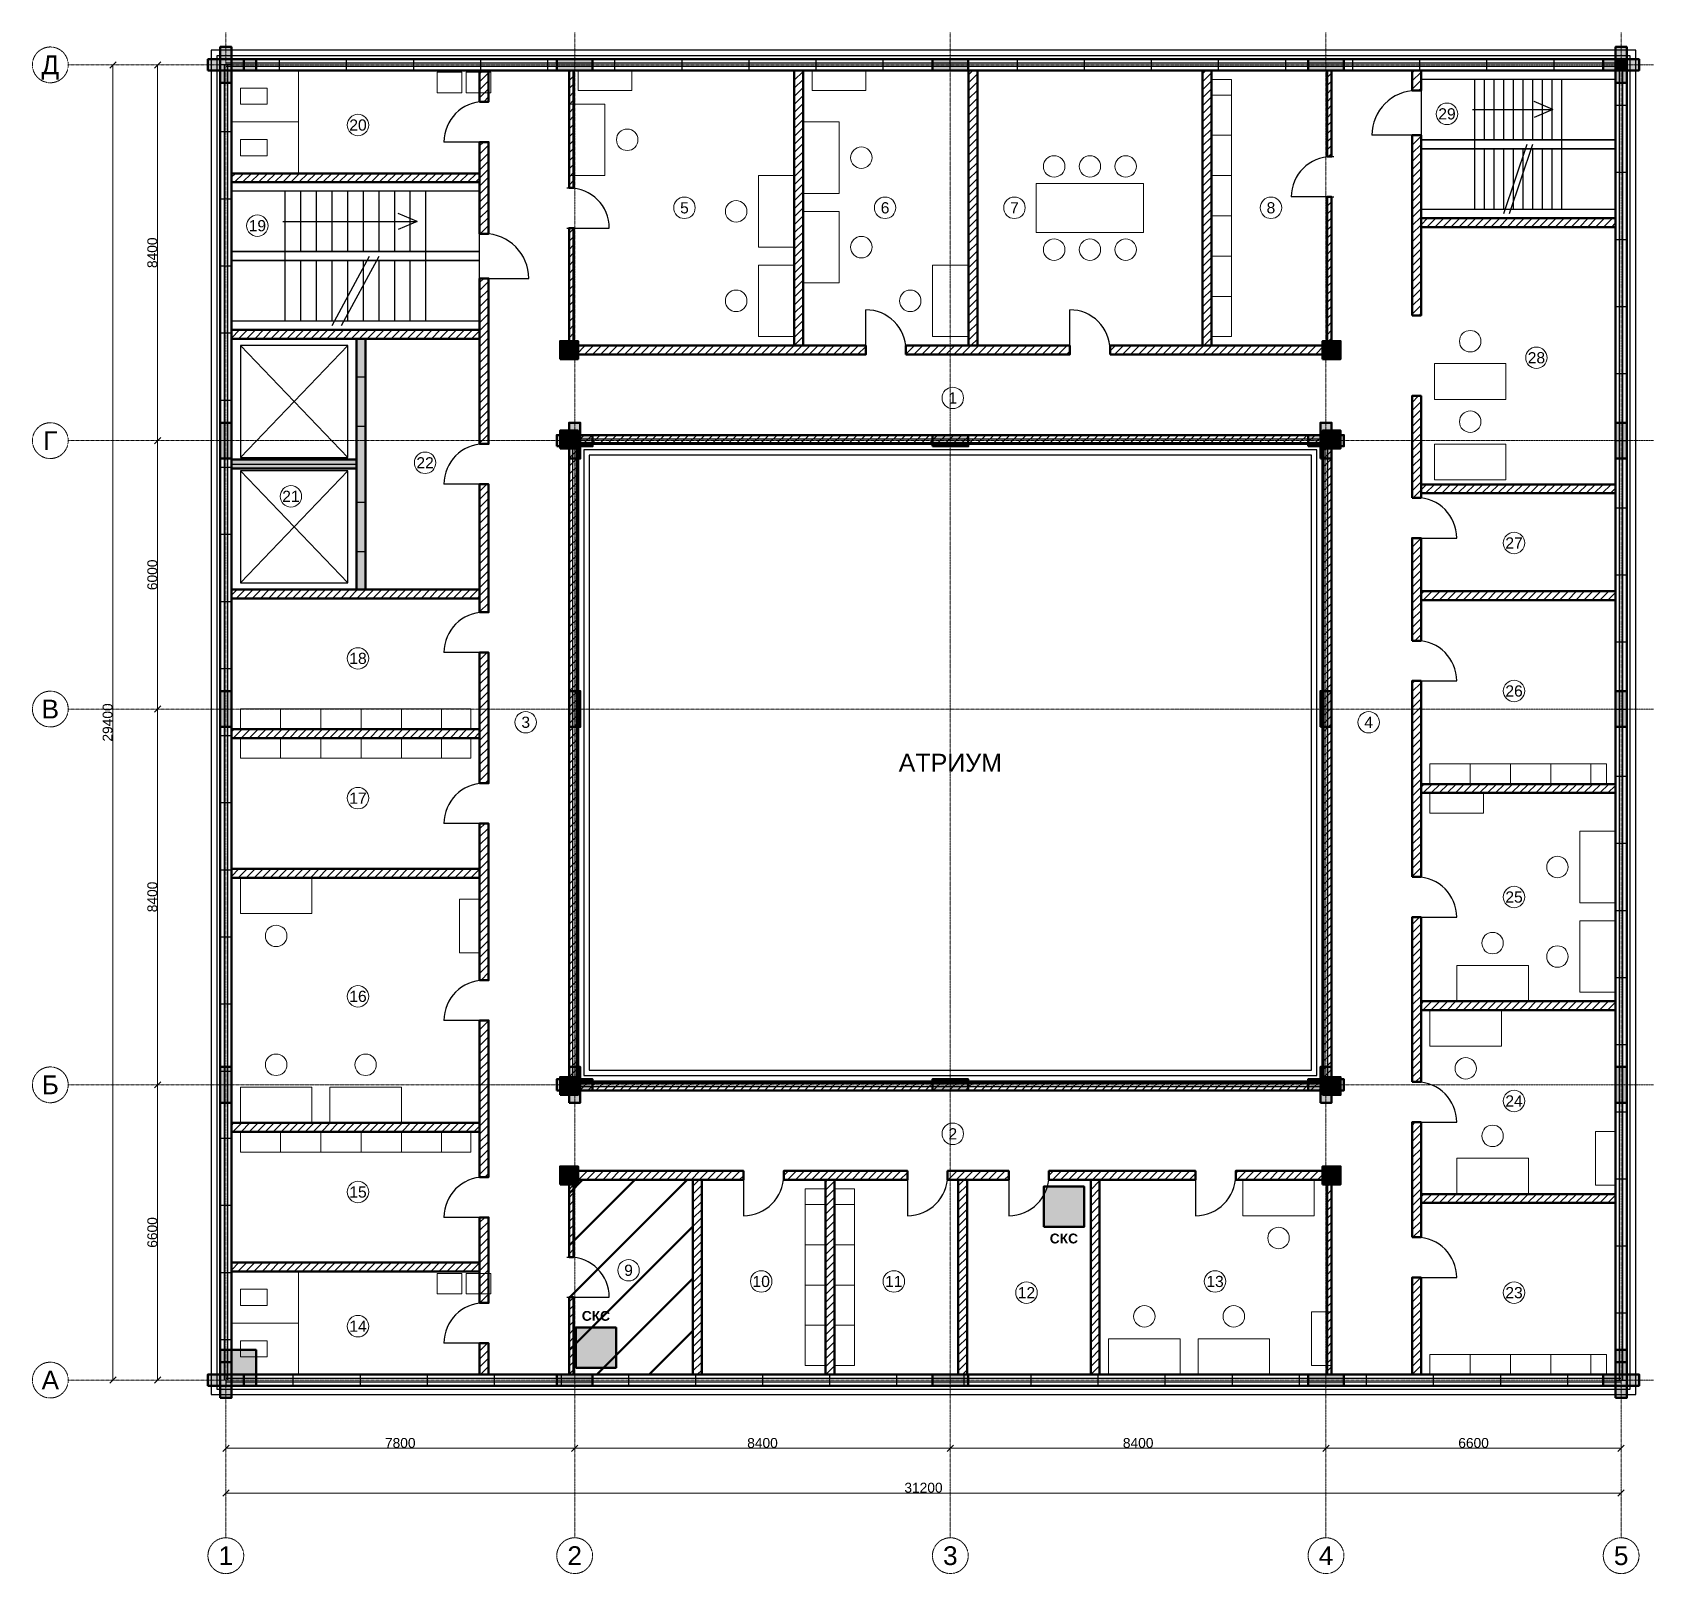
# Model space of a CAD drawing. Header units: millimetres. Extents: x -4325 to 31925, y -4325 to 30125.
import ezdxf
from ezdxf.enums import TextEntityAlignment as Align

# ---------------------------------------------------------------- set-up
doc = ezdxf.new("R2010")
doc.units = ezdxf.units.MM
doc.linetypes.add('CENTER2', pattern=[2.541, 1.587, -0.318, 0.318, -0.318])
for name, color, linetype, lineweight in [('A-ANNO-ROOM', 7, 'CONTINUOUS', 18), ('A-DIMS', 8, 'CONTINUOUS', 13), ('A-DOOR', 3, 'CONTINUOUS', 25), ('A-ELEV', 7, 'CONTINUOUS', 25), ('A-FACADE-PANEL', 8, 'CONTINUOUS', 25), ('A-FURN', 8, 'CONTINUOUS', 18), ('A-GLAZ-RIBBON', 5, 'CONTINUOUS', 25), ('A-GRID', 8, 'CENTER2', 13), ('A-HATCH', 9, 'CONTINUOUS', 9), ('A-OUTLINE', 7, 'CONTINUOUS', 50), ('A-SANI', 8, 'CONTINUOUS', 18), ('A-STAIR', 7, 'CONTINUOUS', 25), ('A-WALL-BLOCK', 9, 'CONTINUOUS', 50), ('A-WALL-RC', 7, 'CONTINUOUS', 50), ('E-SCS-RISER', 1, 'CONTINUOUS', 50), ('E-SERVER-ROOM', 1, 'CONTINUOUS', 50)]:
    doc.layers.add(name, color=color, linetype=linetype, lineweight=lineweight)
doc.styles.add('Arial', font='arial.ttf')
doc.styles.add('Arial-Bold', font='arialbd.ttf')
doc.styles.get("Standard").update_dxf_attribs({"font": 'arial.ttf'})

msp = doc.modelspace()

# ---------------------------------------------------------------- hatches: boundary and pattern name
at = {"layer": 'A-HATCH'}
h = msp.add_hatch(dxfattribs=at)
h.set_pattern_fill('ANSI31', scale=40)
h.paths.add_polyline_path([(5675, 28575), (5875, 28575), (5875, 29275), (5875, 29275), (5675, 29275), (5675, 29275)])
h = msp.add_hatch(dxfattribs=at)
h.set_pattern_fill('ANSI31', scale=40)
h.paths.add_polyline_path([(7675, 26650), (7775, 26650), (7775, 29275), (7775, 29275), (7675, 29275), (7675, 29275)])
h = msp.add_hatch(dxfattribs=at)
h.set_pattern_fill('ANSI31', scale=40)
h.paths.add_polyline_path([(12711, 23125), (12911, 23125), (12911, 29275), (12911, 29275), (12711, 29275), (12711, 29275)])
h = msp.add_hatch(dxfattribs=at)
h.set_pattern_fill('ANSI31', scale=40)
h.paths.add_polyline_path([(16604, 23125), (16804, 23125), (16804, 29275), (16804, 29275), (16604, 29275), (16604, 29275)])
h = msp.add_hatch(dxfattribs=at)
h.set_pattern_fill('ANSI31', scale=40)
h.paths.add_polyline_path([(21839, 23125), (22039, 23125), (22039, 29275), (22039, 29275), (21839, 29275), (21839, 29275)])
h = msp.add_hatch(dxfattribs=at)
h.set_pattern_fill('ANSI31', scale=40)
h.paths.add_polyline_path([(24625, 27350), (24725, 27350), (24725, 29275), (24725, 29275), (24625, 29275), (24625, 29275)])
h = msp.add_hatch(dxfattribs=at)
h.set_pattern_fill('ANSI31', scale=40)
h.paths.add_polyline_path([(26525, 28825), (26725, 28825), (26725, 29275), (26725, 29275), (26525, 29275), (26525, 29275)])
h = msp.add_hatch(dxfattribs=at)
h.set_pattern_fill('ANSI31', scale=40)
h.paths.add_polyline_path([(5675, 25625), (5875, 25625), (5875, 27675), (5675, 27675)])
h = msp.add_hatch(dxfattribs=at)
h.set_pattern_fill('ANSI31', scale=40)
h.paths.add_polyline_path([(26525, 23799), (26725, 23799), (26725, 27825), (26525, 27825)])
h = msp.add_hatch(dxfattribs=at)
h.set_pattern_fill('ANSI31', scale=40)
h.paths.add_polyline_path([(125, 26775), (125, 26775), (5675, 26775), (5675, 26975), (125, 26975), (125, 26975)])
h = msp.add_hatch(dxfattribs=at)
h.set_pattern_fill('ANSI31', scale=40)
h.paths.add_polyline_path([(24625, 23125), (24725, 23125), (24725, 26450), (24625, 26450)])
h = msp.add_hatch(dxfattribs=at)
h.set_pattern_fill('ANSI31', scale=40)
h.paths.add_polyline_path([(7675, 23125), (7775, 23125), (7775, 25750), (7675, 25750)])
h = msp.add_hatch(dxfattribs=at)
h.set_pattern_fill('ANSI31', scale=40)
h.paths.add_polyline_path([(26725, 25775), (31075, 25775), (31075, 25775), (31075, 25975), (31075, 25975), (26725, 25975)])
h = msp.add_hatch(dxfattribs=at)
h.set_pattern_fill('ANSI31', scale=40)
h.paths.add_polyline_path([(5675, 20925), (5875, 20925), (5875, 24625), (5675, 24625)])
h = msp.add_hatch(dxfattribs=at)
h.set_pattern_fill('ANSI31', scale=40)
h.paths.add_polyline_path([(125, 23275), (125, 23275), (5675, 23275), (5675, 23475), (125, 23475), (125, 23475)])
h = msp.add_hatch(dxfattribs=at)
h.set_pattern_fill('ANSI31', scale=40)
h.paths.add_polyline_path([(7675, 22925), (14307.5, 22925), (14307.5, 23125), (7675, 23125)])
h = msp.add_hatch(dxfattribs=at)
h.set_pattern_fill('ANSI31', scale=40)
h.paths.add_polyline_path([(15207.5, 22925), (18871.5, 22925), (18871.5, 23125), (15207.5, 23125)])
h = msp.add_hatch(dxfattribs=at)
h.set_pattern_fill('ANSI31', scale=40)
h.paths.add_polyline_path([(19771.5, 22925), (24725, 22925), (24725, 23125), (19771.5, 23125)])
h = msp.add_hatch(dxfattribs=at)
h.set_pattern_fill('ANSI31', scale=40)
h.paths.add_polyline_path([(26525, 19723), (26725, 19723), (26725, 21999), (26525, 21999)])
h = msp.add_hatch(dxfattribs=at)
h.set_pattern_fill('ANSI31', scale=40)
h.paths.add_polyline_path([(7675, 20925), (24725, 20925), (24725, 21125), (7675, 21125)])
h = msp.add_hatch(dxfattribs=at)
h.set_pattern_fill('ANSI31', scale=40)
h.paths.add_polyline_path([(7675, 6675), (7875, 6675), (7875, 20925), (7675, 20925)])
h = msp.add_hatch(dxfattribs=at)
h.set_pattern_fill('ANSI31', scale=40)
h.paths.add_polyline_path([(24525, 6675), (24725, 6675), (24725, 20925), (24525, 20925)])
h = msp.add_hatch(dxfattribs=at)
h.set_pattern_fill('ANSI31', scale=40)
h.paths.add_polyline_path([(5675, 17163.5), (5875, 17163.5), (5875, 20025), (5675, 20025)])
h = msp.add_hatch(dxfattribs=at)
h.set_pattern_fill('ANSI31', scale=40)
h.paths.add_polyline_path([(26725, 19823), (31075, 19823), (31075, 19823), (31075, 20023), (31075, 20023), (26725, 20023)])
h = msp.add_hatch(dxfattribs=at)
h.set_pattern_fill('ANSI31', scale=40)
h.paths.add_polyline_path([(26525, 16528), (26725, 16528), (26725, 18823), (26525, 18823)])
h = msp.add_hatch(dxfattribs=at)
h.set_pattern_fill('ANSI31', scale=40)
h.paths.add_polyline_path([(125, 17475), (125, 17475), (5675, 17475), (5675, 17675), (125, 17675), (125, 17675)])
h = msp.add_hatch(dxfattribs=at)
h.set_pattern_fill('ANSI31', scale=40)
h.paths.add_polyline_path([(26725, 17432), (31075, 17432), (31075, 17432), (31075, 17632), (31075, 17632), (26725, 17632)])
h = msp.add_hatch(dxfattribs=at)
h.set_pattern_fill('ANSI31', scale=40)
h.paths.add_polyline_path([(5675, 13340.5), (5875, 13340.5), (5875, 16263.5), (5675, 16263.5)])
h = msp.add_hatch(dxfattribs=at)
h.set_pattern_fill('ANSI31', scale=40)
h.paths.add_polyline_path([(26525, 11246), (26725, 11246), (26725, 15628), (26525, 15628)])
h = msp.add_hatch(dxfattribs=at)
h.set_pattern_fill('ANSI31', scale=40)
h.paths.add_polyline_path([(125, 14352), (125, 14352), (5675, 14352), (5675, 14552), (125, 14552), (125, 14552)])
h = msp.add_hatch(dxfattribs=at)
h.set_pattern_fill('ANSI31', scale=40)
h.paths.add_polyline_path([(26725, 13124), (31075, 13124), (31075, 13124), (31075, 13324), (31075, 13324), (26725, 13324)])
h = msp.add_hatch(dxfattribs=at)
h.set_pattern_fill('ANSI31', scale=40)
h.paths.add_polyline_path([(5675, 8938.5), (5875, 8938.5), (5875, 12440.5), (5675, 12440.5)])
h = msp.add_hatch(dxfattribs=at)
h.set_pattern_fill('ANSI31', scale=40)
h.paths.add_polyline_path([(125, 11229), (125, 11229), (5675, 11229), (5675, 11429), (125, 11429), (125, 11429)])
h = msp.add_hatch(dxfattribs=at)
h.set_pattern_fill('ANSI31', scale=40)
h.paths.add_polyline_path([(26525, 6663.5), (26725, 6663.5), (26725, 10346), (26525, 10346)])
h = msp.add_hatch(dxfattribs=at)
h.set_pattern_fill('ANSI31', scale=40)
h.paths.add_polyline_path([(26725, 8268), (31075, 8268), (31075, 8268), (31075, 8468), (31075, 8468), (26725, 8468)])
h = msp.add_hatch(dxfattribs=at)
h.set_pattern_fill('ANSI31', scale=40)
h.paths.add_polyline_path([(5675, 4536.5), (5875, 4536.5), (5875, 8038.5), (5675, 8038.5)])
h = msp.add_hatch(dxfattribs=at)
h.set_pattern_fill('ANSI31', scale=40)
h.paths.add_polyline_path([(7675, 6475), (24725, 6475), (24725, 6675), (7675, 6675)])
h = msp.add_hatch(dxfattribs=at)
h.set_pattern_fill('ANSI31', scale=40)
h.paths.add_polyline_path([(125, 5548), (125, 5548), (5675, 5548), (5675, 5748), (125, 5748), (125, 5748)])
h = msp.add_hatch(dxfattribs=at)
h.set_pattern_fill('ANSI31', scale=40)
h.paths.add_polyline_path([(26525, 3192), (26725, 3192), (26725, 5763.5), (26525, 5763.5)])
h = msp.add_hatch(dxfattribs=at)
h.set_pattern_fill('ANSI31', scale=40)
h.paths.add_polyline_path([(7675, 4475), (11574, 4475), (11574, 4675), (7675, 4675)])
h = msp.add_hatch(dxfattribs=at)
h.set_pattern_fill('ANSI31', scale=40)
h.paths.add_polyline_path([(7675, 2750), (7775, 2750), (7775, 4475), (7675, 4475)])
h = msp.add_hatch(dxfattribs=at)
h.set_pattern_fill('ANSI31', scale=40)
h.paths.add_polyline_path([(10441, 125), (10641, 125), (10641, 125), (10641, 4475), (10441, 4475), (10441, 125)])
h = msp.add_hatch(dxfattribs=at)
h.set_pattern_fill('ANSI31', scale=40)
h.paths.add_polyline_path([(12474, 4475), (15240, 4475), (15240, 4675), (12474, 4675)])
h = msp.add_hatch(dxfattribs=at)
h.set_pattern_fill('ANSI31', scale=40)
h.paths.add_polyline_path([(13407, 125), (13607, 125), (13607, 125), (13607, 4475), (13407, 4475), (13407, 125)])
h = msp.add_hatch(dxfattribs=at)
h.set_pattern_fill('ANSI31', scale=40)
h.paths.add_polyline_path([(16140, 4475), (17506, 4475), (17506, 4675), (16140, 4675)])
h = msp.add_hatch(dxfattribs=at)
h.set_pattern_fill('ANSI31', scale=40)
h.paths.add_polyline_path([(16373, 125), (16573, 125), (16573, 125), (16573, 4475), (16373, 4475), (16373, 125)])
h = msp.add_hatch(dxfattribs=at)
h.set_pattern_fill('ANSI31', scale=40)
h.paths.add_polyline_path([(18406, 4475), (21682, 4475), (21682, 4675), (18406, 4675)])
h = msp.add_hatch(dxfattribs=at)
h.set_pattern_fill('ANSI31', scale=40)
h.paths.add_polyline_path([(19339, 125), (19539, 125), (19539, 125), (19539, 4475), (19339, 4475), (19339, 125)])
h = msp.add_hatch(dxfattribs=at)
h.set_pattern_fill('ANSI31', scale=40)
h.paths.add_polyline_path([(22582, 4475), (24725, 4475), (24725, 4675), (22582, 4675)])
h = msp.add_hatch(dxfattribs=at)
h.set_pattern_fill('ANSI31', scale=40)
h.paths.add_polyline_path([(24625, 125), (24725, 125), (24725, 125), (24725, 4475), (24625, 4475), (24625, 125)])
h = msp.add_hatch(dxfattribs=at)
h.set_pattern_fill('ANSI31', scale=40)
h.paths.add_polyline_path([(26725, 3959), (31075, 3959), (31075, 3959), (31075, 4159), (31075, 4159), (26725, 4159)])
h = msp.add_hatch(dxfattribs=at)
h.set_pattern_fill('ANSI31', scale=40)
h.paths.add_polyline_path([(5675, 1725), (5875, 1725), (5875, 3636.5), (5675, 3636.5)])
h = msp.add_hatch(dxfattribs=at)
h.set_pattern_fill('ANSI31', scale=40)
h.paths.add_polyline_path([(125, 2425), (125, 2425), (5675, 2425), (5675, 2625), (125, 2625), (125, 2625)])
h = msp.add_hatch(dxfattribs=at)
h.set_pattern_fill('ANSI31', scale=40)
h.paths.add_polyline_path([(26525, 125), (26725, 125), (26725, 125), (26725, 2292), (26525, 2292), (26525, 125)])
h = msp.add_hatch(dxfattribs=at)
h.set_pattern_fill('ANSI31', scale=40)
h.paths.add_polyline_path([(7675, 125), (7775, 125), (7775, 125), (7775, 1850), (7675, 1850), (7675, 125)])
h = msp.add_hatch(dxfattribs=at)
h.set_pattern_fill('ANSI31', scale=40)
h.paths.add_polyline_path([(5675, 125), (5875, 125), (5875, 125), (5875, 825), (5675, 825), (5675, 125)])
at = {"layer": 'A-WALL-RC'}
h = msp.add_hatch(color=7, dxfattribs=at)
h.dxf.hatch_style = 1
h.paths.add_polyline_path([(-125, 29000), (125, 29000), (125, 29800), (-125, 29800)])
h = msp.add_hatch(color=7, dxfattribs=at)
h.dxf.hatch_style = 1
h.paths.add_polyline_path([(31075, 29000), (31325, 29000), (31325, 29800), (31075, 29800)])
h = msp.add_hatch(color=7, dxfattribs=at)
h.dxf.hatch_style = 1
h.paths.add_polyline_path([(-400, 29275), (400, 29275), (400, 29525), (-400, 29525)])
h = msp.add_hatch(color=7, dxfattribs=at)
h.dxf.hatch_style = 1
h.paths.add_polyline_path([(-125, 29275), (675, 29275), (675, 29525), (-125, 29525)])
h = msp.add_hatch(color=7, dxfattribs=at)
h.dxf.hatch_style = 1
h.paths.add_polyline_path([(7400, 29275), (8200, 29275), (8200, 29525), (7400, 29525)])
h = msp.add_hatch(color=7, dxfattribs=at)
h.dxf.hatch_style = 1
h.paths.add_polyline_path([(15800, 29275), (16600, 29275), (16600, 29525), (15800, 29525)])
h = msp.add_hatch(color=7, dxfattribs=at)
h.dxf.hatch_style = 1
h.paths.add_polyline_path([(24200, 29275), (25000, 29275), (25000, 29525), (24200, 29525)])
h = msp.add_hatch(color=7, dxfattribs=at)
h.dxf.hatch_style = 1
h.paths.add_polyline_path([(30800, 29275), (31600, 29275), (31600, 29525), (30800, 29525)])
h = msp.add_hatch(color=7, dxfattribs=at)
h.dxf.hatch_style = 1
h.paths.add_polyline_path([(31075, 29275), (31325, 29275), (31325, 29525), (31075, 29525)])
h = msp.add_hatch(color=7, dxfattribs=at)
h.dxf.hatch_style = 1
h.paths.add_polyline_path([(2925, 17675), (3125, 17675), (3125, 23275), (2925, 23275)])
h = msp.add_hatch(color=7, dxfattribs=at)
h.dxf.hatch_style = 1
h.paths.add_polyline_path([(7475, 22825), (7875, 22825), (7875, 23225), (7475, 23225)])
h = msp.add_hatch(color=7, dxfattribs=at)
h.dxf.hatch_style = 1
h.paths.add_polyline_path([(24525, 22825), (24925, 22825), (24925, 23225), (24525, 23225)])
h = msp.add_hatch(color=7, dxfattribs=at)
h.dxf.hatch_style = 1
h.paths.add_polyline_path([(-125, 20600), (125, 20600), (125, 21400), (-125, 21400)])
h = msp.add_hatch(color=7, dxfattribs=at)
h.dxf.hatch_style = 1
h.paths.add_polyline_path([(7675, 20600), (7925, 20600), (7925, 21400), (7675, 21400)])
h = msp.add_hatch(color=7, dxfattribs=at)
h.dxf.hatch_style = 1
h.paths.add_polyline_path([(24475, 20600), (24725, 20600), (24725, 21400), (24475, 21400)])
h = msp.add_hatch(color=7, dxfattribs=at)
h.dxf.hatch_style = 1
h.paths.add_polyline_path([(31075, 20600), (31325, 20600), (31325, 21400), (31075, 21400)])
h = msp.add_hatch(color=7, dxfattribs=at)
h.dxf.hatch_style = 1
h.paths.add_polyline_path([(7400, 20875), (8200, 20875), (8200, 21125), (7400, 21125)])
h = msp.add_hatch(color=7, dxfattribs=at)
h.dxf.hatch_style = 1
h.paths.add_polyline_path([(7475, 20825), (7875, 20825), (7875, 21225), (7475, 21225)])
h = msp.add_hatch(color=7, dxfattribs=at)
h.dxf.hatch_style = 1
h.paths.add_polyline_path([(15800, 20875), (16600, 20875), (16600, 21125), (15800, 21125)])
h = msp.add_hatch(color=7, dxfattribs=at)
h.dxf.hatch_style = 1
h.paths.add_polyline_path([(24200, 20875), (25000, 20875), (25000, 21125), (24200, 21125)])
h = msp.add_hatch(color=7, dxfattribs=at)
h.dxf.hatch_style = 1
h.paths.add_polyline_path([(24525, 20825), (24925, 20825), (24925, 21225), (24525, 21225)])
h = msp.add_hatch(color=7, dxfattribs=at)
h.dxf.hatch_style = 1
h.paths.add_polyline_path([(125, 20375), (125, 20375), (2925, 20375), (2925, 20575), (125, 20575), (125, 20575)])
h = msp.add_hatch(color=7, dxfattribs=at)
h.dxf.hatch_style = 1
h.paths.add_polyline_path([(-125, 14600), (125, 14600), (125, 15400), (-125, 15400)])
h = msp.add_hatch(color=7, dxfattribs=at)
h.dxf.hatch_style = 1
h.paths.add_polyline_path([(7675, 14600), (7925, 14600), (7925, 15400), (7675, 15400)])
h = msp.add_hatch(color=7, dxfattribs=at)
h.dxf.hatch_style = 1
h.paths.add_polyline_path([(24475, 14600), (24725, 14600), (24725, 15400), (24475, 15400)])
h = msp.add_hatch(color=7, dxfattribs=at)
h.dxf.hatch_style = 1
h.paths.add_polyline_path([(31075, 14600), (31325, 14600), (31325, 15400), (31075, 15400)])
h = msp.add_hatch(color=7, dxfattribs=at)
h.dxf.hatch_style = 1
h.paths.add_polyline_path([(-125, 6200), (125, 6200), (125, 7000), (-125, 7000)])
h = msp.add_hatch(color=7, dxfattribs=at)
h.dxf.hatch_style = 1
h.paths.add_polyline_path([(7675, 6200), (7925, 6200), (7925, 7000), (7675, 7000)])
h = msp.add_hatch(color=7, dxfattribs=at)
h.dxf.hatch_style = 1
h.paths.add_polyline_path([(24475, 6200), (24725, 6200), (24725, 7000), (24475, 7000)])
h = msp.add_hatch(color=7, dxfattribs=at)
h.dxf.hatch_style = 1
h.paths.add_polyline_path([(31075, 6200), (31325, 6200), (31325, 7000), (31075, 7000)])
h = msp.add_hatch(color=7, dxfattribs=at)
h.dxf.hatch_style = 1
h.paths.add_polyline_path([(7400, 6475), (8200, 6475), (8200, 6725), (7400, 6725)])
h = msp.add_hatch(color=7, dxfattribs=at)
h.dxf.hatch_style = 1
h.paths.add_polyline_path([(7475, 6375), (7875, 6375), (7875, 6775), (7475, 6775)])
h = msp.add_hatch(color=7, dxfattribs=at)
h.dxf.hatch_style = 1
h.paths.add_polyline_path([(15800, 6475), (16600, 6475), (16600, 6725), (15800, 6725)])
h = msp.add_hatch(color=7, dxfattribs=at)
h.dxf.hatch_style = 1
h.paths.add_polyline_path([(24200, 6475), (25000, 6475), (25000, 6725), (24200, 6725)])
h = msp.add_hatch(color=7, dxfattribs=at)
h.dxf.hatch_style = 1
h.paths.add_polyline_path([(24525, 6375), (24925, 6375), (24925, 6775), (24525, 6775)])
h = msp.add_hatch(color=7, dxfattribs=at)
h.dxf.hatch_style = 1
h.paths.add_polyline_path([(7475, 4375), (7875, 4375), (7875, 4775), (7475, 4775)])
h = msp.add_hatch(color=7, dxfattribs=at)
h.dxf.hatch_style = 1
h.paths.add_polyline_path([(24525, 4375), (24925, 4375), (24925, 4775), (24525, 4775)])
h = msp.add_hatch(color=7, dxfattribs=at)
h.dxf.hatch_style = 1
h.paths.add_polyline_path([(-125, -125), (675, -125), (675, 675), (-125, 675)])
h = msp.add_hatch(color=7, dxfattribs=at)
h.dxf.hatch_style = 1
h.paths.add_polyline_path([(-125, -400), (125, -400), (125, 400), (-125, 400)])
h = msp.add_hatch(color=7, dxfattribs=at)
h.dxf.hatch_style = 1
h.paths.add_polyline_path([(31075, -125), (31325, -125), (31325, 675), (31075, 675)])
h = msp.add_hatch(color=7, dxfattribs=at)
h.dxf.hatch_style = 1
h.paths.add_polyline_path([(31075, -400), (31325, -400), (31325, 400), (31075, 400)])
h = msp.add_hatch(color=7, dxfattribs=at)
h.dxf.hatch_style = 1
h.paths.add_polyline_path([(-400, -125), (400, -125), (400, 125), (-400, 125)])
h = msp.add_hatch(color=7, dxfattribs=at)
h.dxf.hatch_style = 1
h.paths.add_polyline_path([(7400, -125), (8200, -125), (8200, 125), (7400, 125)])
h = msp.add_hatch(color=7, dxfattribs=at)
h.dxf.hatch_style = 1
h.paths.add_polyline_path([(15800, -125), (16600, -125), (16600, 125), (15800, 125)])
h = msp.add_hatch(color=7, dxfattribs=at)
h.dxf.hatch_style = 1
h.paths.add_polyline_path([(24200, -125), (25000, -125), (25000, 125), (24200, 125)])
h = msp.add_hatch(color=7, dxfattribs=at)
h.dxf.hatch_style = 1
h.paths.add_polyline_path([(30800, -125), (31600, -125), (31600, 125), (30800, 125)])
at = {"layer": 'E-SCS-RISER'}
h = msp.add_hatch(color=7, dxfattribs=at)
h.dxf.hatch_style = 1
h.paths.add_polyline_path([(18289, 3425), (19189, 3425), (19189, 4325), (18289, 4325)])
h = msp.add_hatch(color=7, dxfattribs=at)
h.dxf.hatch_style = 1
h.paths.add_polyline_path([(7825, 275), (8725, 275), (8725, 1175), (7825, 1175)])
at = {"layer": 'E-SERVER-ROOM'}
h = msp.add_hatch(dxfattribs=at)
h.set_pattern_fill('ANSI31', scale=260)
h.paths.add_polyline_path([(7675, 125), (10441, 125), (10441, 4475), (7675, 4475)])

# ---------------------------------------------------------------- linework, layer by layer
at = {"layer": 'A-ANNO-ROOM'}
for centre in [(2955, 28055), (27305, 28305), (10255, 26205), (14741, 26205), (17634, 26205), (23369, 26205), (705, 25805), (29305, 22853), (16255, 21955), (4455, 20505), (1455, 19755), (28805, 18712), (2955, 16132), (28805, 15404), (6705, 14705), (25555, 14705), (2955, 13009), (28805, 10798), (2955, 8578), (28805, 6239), (16255, 5505), (2955, 4205), (9005, 2455), (11971, 2205), (14937, 2205), (17903, 1955), (22119, 2205), (28805, 1955), (2955, 1205)]:
    msp.add_circle(centre, 240, dxfattribs=at)
at = {"layer": 'A-DIMS'}
for p, q in [((-2595.71, 29329.29), (-2454.29, 29470.71)), ((-2525, 0), (-2525, 29400)), ((-1595.71, 29329.29), (-1454.29, 29470.71)), ((-1525, 21000), (-1525, 29400)), ((-1595.71, 20929.29), (-1454.29, 21070.71)), ((-1595.71, 20929.29), (-1454.29, 21070.71)), ((-1525, 15000), (-1525, 21000)), ((-1595.71, 14929.29), (-1454.29, 15070.71)), ((-1595.71, 14929.29), (-1454.29, 15070.71)), ((-1525, 6600), (-1525, 15000)), ((-1595.71, 6529.29), (-1454.29, 6670.71)), ((-1595.71, 6529.29), (-1454.29, 6670.71)), ((-1525, 0), (-1525, 6600)), ((-2595.71, -70.71), (-2454.29, 70.71)), ((-1595.71, -70.71), (-1454.29, 70.71)), ((-70.71, -1595.71), (70.71, -1454.29)), ((0, -1525), (7800, -1525)), ((7729.29, -1595.71), (7870.71, -1454.29)), ((7729.29, -1595.71), (7870.71, -1454.29)), ((7800, -1525), (16200, -1525)), ((16129.29, -1595.71), (16270.71, -1454.29)), ((16129.29, -1595.71), (16270.71, -1454.29)), ((16200, -1525), (24600, -1525)), ((24529.29, -1595.71), (24670.71, -1454.29)), ((24529.29, -1595.71), (24670.71, -1454.29)), ((24600, -1525), (31200, -1525)), ((31129.29, -1595.71), (31270.71, -1454.29)), ((-70.71, -2595.71), (70.71, -2454.29)), ((0, -2525), (31200, -2525)), ((31129.29, -2595.71), (31270.71, -2454.29))]:
    msp.add_line(p, q, dxfattribs=at)
at = {"layer": 'A-DOOR'}
for p, q in [((26525, 28825), (26725, 28825)), ((5675, 28575), (5875, 28575)), ((5775, 27675), (4875, 27675)), ((5675, 27675), (5875, 27675)), ((26625, 27825), (25625, 27825)), ((26525, 27825), (26725, 27825)), ((24675, 27350), (24775, 27350)), ((7625, 26650), (7725, 26650)), ((24725, 26450), (23825, 26450)), ((24675, 26450), (24775, 26450)), ((7625, 25750), (7725, 25750)), ((7675, 25750), (8575, 25750)), ((5675, 25625), (5875, 25625)), ((5675, 24625), (5875, 24625)), ((5775, 24625), (6775, 24625)), ((14307.5, 23025), (14307.5, 23925)), ((18871.5, 23025), (18871.5, 23925)), ((26525, 23799), (26725, 23799)), ((14307.5, 22925), (14307.5, 23125)), ((15207.5, 22925), (15207.5, 23125)), ((18871.5, 22925), (18871.5, 23125)), ((19771.5, 22925), (19771.5, 23125)), ((2925, 22425), (3125, 22425)), ((26525, 21999), (26725, 21999)), ((2925, 21325), (3125, 21325)), ((5675, 20925), (5875, 20925)), ((5775, 20025), (4875, 20025)), ((5675, 20025), (5875, 20025)), ((2925, 19625), (3125, 19625)), ((26525, 19723), (26725, 19723)), ((2925, 18525), (3125, 18525)), ((26525, 18823), (26725, 18823)), ((26625, 18823), (27525, 18823)), ((5675, 17163.5), (5875, 17163.5)), ((26525, 16528), (26725, 16528)), ((5775, 16263.5), (4875, 16263.5)), ((5675, 16263.5), (5875, 16263.5)), ((26525, 15628), (26725, 15628)), ((26625, 15628), (27525, 15628)), ((5675, 13340.5), (5875, 13340.5)), ((5775, 12440.5), (4875, 12440.5)), ((5675, 12440.5), (5875, 12440.5)), ((26525, 11246), (26725, 11246)), ((26525, 10346), (26725, 10346)), ((26625, 10346), (27525, 10346)), ((5675, 8938.5), (5875, 8938.5)), ((5775, 8038.5), (4875, 8038.5)), ((5675, 8038.5), (5875, 8038.5)), ((26525, 6663.5), (26725, 6663.5)), ((26525, 5763.5), (26725, 5763.5)), ((26625, 5763.5), (27525, 5763.5)), ((5675, 4536.5), (5875, 4536.5)), ((11574, 4475), (11574, 4675)), ((11574, 4575), (11574, 3675)), ((12474, 4475), (12474, 4675)), ((15240, 4475), (15240, 4675)), ((15240, 4575), (15240, 3675)), ((16140, 4475), (16140, 4675)), ((17506, 4475), (17506, 4675)), ((17506, 4575), (17506, 3675)), ((18406, 4475), (18406, 4675)), ((21682, 4475), (21682, 4675)), ((21682, 4575), (21682, 3675)), ((22582, 4475), (22582, 4675)), ((5775, 3636.5), (4875, 3636.5)), ((5675, 3636.5), (5875, 3636.5)), ((26525, 3192), (26725, 3192)), ((7625, 2750), (7725, 2750)), ((26525, 2292), (26725, 2292)), ((26625, 2292), (27525, 2292)), ((7625, 1850), (7725, 1850)), ((7675, 1850), (8575, 1850)), ((5675, 1725), (5875, 1725)), ((5775, 825), (4875, 825)), ((5675, 825), (5875, 825))]:
    msp.add_line(p, q, dxfattribs=at)
for centre, radius, start, end in [((26625, 27825), 1000, 90, 180), ((5775, 27675), 900, 90, 180), ((24725, 26450), 900, 90, 180), ((7675, 25750), 900, 0, 90), ((5775, 24625), 1000, 0, 90), ((14307.5, 23025), 900, 0, 90), ((18871.5, 23025), 900, 0, 90), ((5775, 20025), 900, 90, 180), ((26625, 18823), 900, 0, 90), ((5775, 16263.5), 900, 90, 180), ((26625, 15628), 900, 0, 90), ((5775, 12440.5), 900, 90, 180), ((26625, 10346), 900, 0, 90), ((5775, 8038.5), 900, 90, 180), ((26625, 5763.5), 900, 0, 90), ((5775, 3636.5), 900, 90, 180), ((11574, 4575), 900, -90, 0), ((15240, 4575), 900, -90, 0), ((17506, 4575), 900, -90, 0), ((21682, 4575), 900, -90, 0), ((26625, 2292), 900, 0, 90), ((7675, 1850), 900, 0, 90), ((5775, 825), 900, 90, 180)]:
    msp.add_arc(centre, radius, start, end, dxfattribs=at)
at = {"layer": 'A-ELEV'}
for p, q in [((325, 20625), (2725, 23125)), ((325, 23125), (2725, 20625)), ((125, 20475), (2925, 20475)), ((325, 17825), (2725, 20325)), ((325, 20325), (2725, 17825))]:
    msp.add_line(p, q, dxfattribs=at)
for points in [[(325, 20625), (2725, 20625), (2725, 23125), (325, 23125)], [(325, 17825), (2725, 17825), (2725, 20325), (325, 20325)]]:
    msp.add_lwpolyline(points, close=True, dxfattribs=at)
at = {"layer": 'A-FACADE-PANEL'}
for points in [[(-325, -325), (31525, -325), (31525, 29725), (-325, 29725)], [(-205, -205), (31405, -205), (31405, 29605), (-205, 29605)], [(8005, 6805), (24395, 6805), (24395, 20795), (8005, 20795)], [(8125, 6925), (24275, 6925), (24275, 20675), (8125, 20675)]]:
    msp.add_lwpolyline(points, close=True, dxfattribs=at)
at = {"layer": 'A-FURN'}
for p, q in [((22039, 28725), (22489, 28725)), ((22039, 27825), (22489, 27825)), ((22039, 26925), (22489, 26925)), ((22039, 26025), (22489, 26025)), ((22039, 25125), (22489, 25125)), ((22039, 24225), (22489, 24225)), ((1225, 14552), (1225, 15002)), ((2125, 14552), (2125, 15002)), ((3025, 14552), (3025, 15002)), ((3925, 14552), (3925, 15002)), ((4825, 14552), (4825, 15002)), ((1225, 13902), (1225, 14352)), ((2125, 13902), (2125, 14352)), ((3025, 13902), (3025, 14352)), ((3925, 13902), (3925, 14352)), ((4825, 13902), (4825, 14352)), ((27825, 13324), (27825, 13774)), ((28725, 13324), (28725, 13774)), ((29625, 13324), (29625, 13774)), ((30525, 13324), (30525, 13774)), ((1225, 5098), (1225, 5548)), ((2125, 5098), (2125, 5548)), ((3025, 5098), (3025, 5548)), ((3925, 5098), (3925, 5548)), ((4825, 5098), (4825, 5548)), ((12957, 3925), (13407, 3925)), ((13607, 3925), (14057, 3925)), ((12957, 3025), (13407, 3025)), ((13607, 3025), (14057, 3025)), ((12957, 2125), (13407, 2125)), ((13607, 2125), (14057, 2125)), ((12957, 1225), (13407, 1225)), ((13607, 1225), (14057, 1225)), ((27825, 125), (27825, 575)), ((28725, 125), (28725, 575)), ((29625, 125), (29625, 575)), ((30525, 125), (30525, 575))]:
    msp.add_line(p, q, dxfattribs=at)
for points in [[(7875, 28825), (9075, 28825), (9075, 29275), (7875, 29275)], [(13111, 28825), (14311, 28825), (14311, 29275), (13111, 29275)], [(22039, 23325), (22489, 23325), (22489, 29075), (22039, 29075)], [(7675, 26925), (8475, 26925), (8475, 28525), (7675, 28525)], [(12911, 26525), (13711, 26525), (13711, 28125), (12911, 28125)], [(11911, 25325), (12711, 25325), (12711, 26925), (11911, 26925)], [(18121.5, 25650), (20521.5, 25650), (20521.5, 26750), (18121.5, 26750)], [(12911, 24525), (13711, 24525), (13711, 26125), (12911, 26125)], [(11911, 23325), (12711, 23325), (12711, 24925), (11911, 24925)], [(15804, 23325), (16604, 23325), (16604, 24925), (15804, 24925)], [(27025, 21923), (28625, 21923), (28625, 22723), (27025, 22723)], [(27025, 20123), (28625, 20123), (28625, 20923), (27025, 20923)], [(325, 14552), (5475, 14552), (5475, 15002), (325, 15002)], [(325, 13902), (5475, 13902), (5475, 14352), (325, 14352)], [(26925, 13324), (30875, 13324), (30875, 13774), (26925, 13774)], [(26925, 12674), (28125, 12674), (28125, 13124), (26925, 13124)], [(30275, 10668), (31075, 10668), (31075, 12268), (30275, 12268)], [(325, 10429), (1925, 10429), (1925, 11229), (325, 11229)], [(5225, 9548), (5675, 9548), (5675, 10748), (5225, 10748)], [(30275, 8668), (31075, 8668), (31075, 10268), (30275, 10268)], [(27525, 8468), (29125, 8468), (29125, 9268), (27525, 9268)], [(26925, 7468), (28525, 7468), (28525, 8268), (26925, 8268)], [(325, 5748), (1925, 5748), (1925, 6548), (325, 6548)], [(2325, 5748), (3925, 5748), (3925, 6548), (2325, 6548)], [(325, 5098), (5475, 5098), (5475, 5548), (325, 5548)], [(30625, 4359), (31075, 4359), (31075, 5559), (30625, 5559)], [(27525, 4159), (29125, 4159), (29125, 4959), (27525, 4959)], [(22739, 3675), (24339, 3675), (24339, 4475), (22739, 4475)], [(12957, 325), (13407, 325), (13407, 4275), (12957, 4275)], [(13607, 325), (14057, 325), (14057, 4275), (13607, 4275)], [(24275, 325), (24725, 325), (24725, 1525), (24275, 1525)], [(19739, 125), (21339, 125), (21339, 925), (19739, 925)], [(21739, 125), (23339, 125), (23339, 925), (21739, 925)], [(26925, 125), (30875, 125), (30875, 575), (26925, 575)]]:
    msp.add_lwpolyline(points, close=True, dxfattribs=at)
for centre in [(8975, 27725), (14211, 27325), (18521.5, 27130), (19321.5, 27130), (20121.5, 27130), (11411, 26125), (14211, 25325), (18521.5, 25270), (19321.5, 25270), (20121.5, 25270), (11411, 24125), (15304, 24125), (27825, 23223), (27825, 21423), (29775, 11468), (1125, 9929), (28325, 9768), (29775, 9468), (1125, 7048), (3125, 7048), (27725, 6968), (28325, 5459), (23539, 3175), (20539, 1425), (22539, 1425)]:
    msp.add_circle(centre, 240, dxfattribs=at)
at = {"layer": 'A-GLAZ-RIBBON'}
for p, q in [((125, 29400), (-125, 29400)), ((-40, 29400), (-40, 0)), ((31200, 29440), (0, 29440)), ((40, 29400), (40, 0)), ((1200, 29275), (1200, 29525)), ((2700, 29275), (2700, 29525)), ((4200, 29275), (4200, 29525)), ((5700, 29275), (5700, 29525)), ((7200, 29275), (7200, 29525)), ((8700, 29275), (8700, 29525)), ((10200, 29275), (10200, 29525)), ((11700, 29275), (11700, 29525)), ((13200, 29275), (13200, 29525)), ((14700, 29275), (14700, 29525)), ((16200, 29275), (16200, 29525)), ((17700, 29275), (17700, 29525)), ((19200, 29275), (19200, 29525)), ((20700, 29275), (20700, 29525)), ((22200, 29275), (22200, 29525)), ((23700, 29275), (23700, 29525)), ((25200, 29275), (25200, 29525)), ((26700, 29275), (26700, 29525)), ((28200, 29275), (28200, 29525)), ((29700, 29275), (29700, 29525)), ((31160, 0), (31160, 29400)), ((31200, 29275), (31200, 29525)), ((31240, 0), (31240, 29400)), ((31200, 29360), (0, 29360)), ((31075, 28500), (31325, 28500)), ((125, 27900), (-125, 27900)), ((31075, 27000), (31325, 27000)), ((125, 26400), (-125, 26400)), ((31075, 25500), (31325, 25500)), ((125, 24900), (-125, 24900)), ((31075, 24000), (31325, 24000)), ((125, 23400), (-125, 23400)), ((31075, 22500), (31325, 22500)), ((125, 21900), (-125, 21900)), ((7800, 21040), (24600, 21040)), ((7760, 6600), (7760, 21000)), ((7800, 20960), (24600, 20960)), ((7840, 6600), (7840, 21000)), ((24560, 6600), (24560, 21000)), ((24640, 6600), (24640, 21000)), ((31075, 21000), (31325, 21000)), ((125, 20400), (-125, 20400)), ((31075, 19500), (31325, 19500)), ((125, 18900), (-125, 18900)), ((31075, 18000), (31325, 18000)), ((125, 17400), (-125, 17400)), ((31075, 16500), (31325, 16500)), ((125, 15900), (-125, 15900)), ((31075, 15000), (31325, 15000)), ((125, 14400), (-125, 14400)), ((31075, 13500), (31325, 13500)), ((125, 12900), (-125, 12900)), ((31075, 12000), (31325, 12000)), ((125, 11400), (-125, 11400)), ((31075, 10500), (31325, 10500)), ((125, 9900), (-125, 9900)), ((31075, 9000), (31325, 9000)), ((125, 8400), (-125, 8400)), ((31075, 7500), (31325, 7500)), ((125, 6900), (-125, 6900)), ((7800, 6640), (24600, 6640)), ((7800, 6560), (24600, 6560)), ((31075, 6000), (31325, 6000)), ((125, 5400), (-125, 5400)), ((31075, 4500), (31325, 4500)), ((125, 3900), (-125, 3900)), ((31075, 3000), (31325, 3000)), ((125, 2400), (-125, 2400)), ((31075, 1500), (31325, 1500)), ((125, 900), (-125, 900)), ((0, 125), (0, -125)), ((0, 40), (31200, 40)), ((1500, 125), (1500, -125)), ((3000, 125), (3000, -125)), ((4500, 125), (4500, -125)), ((6000, 125), (6000, -125)), ((7500, 125), (7500, -125)), ((9000, 125), (9000, -125)), ((10500, 125), (10500, -125)), ((12000, 125), (12000, -125)), ((13500, 125), (13500, -125)), ((15000, 125), (15000, -125)), ((16500, 125), (16500, -125)), ((18000, 125), (18000, -125)), ((19500, 125), (19500, -125)), ((21000, 125), (21000, -125)), ((22500, 125), (22500, -125)), ((24000, 125), (24000, -125)), ((25500, 125), (25500, -125)), ((27000, 125), (27000, -125)), ((28500, 125), (28500, -125)), ((30000, 125), (30000, -125)), ((31075, 0), (31325, 0)), ((0, -40), (31200, -40))]:
    msp.add_line(p, q, dxfattribs=at)
at = {"layer": 'A-GRID'}
for p, q in [((0, -3525), (0, 30125)), ((7800, -3525), (7800, 30125)), ((16200, -3525), (16200, 30125)), ((24600, -3525), (24600, 30125)), ((31200, -3525), (31200, 30125)), ((-3525, 29400), (31925, 29400)), ((-3525, 21000), (31925, 21000)), ((-3525, 15000), (31925, 15000)), ((-3525, 6600), (31925, 6600)), ((-3525, 0), (31925, 0))]:
    msp.add_line(p, q, dxfattribs=at)
for centre in [(-3925, 29400), (-3925, 21000), (-3925, 15000), (-3925, 6600), (-3925, 0), (0, -3925), (7800, -3925), (16200, -3925), (24600, -3925), (31200, -3925)]:
    msp.add_circle(centre, 400, dxfattribs=at)
at = {"layer": 'A-OUTLINE'}
for points in [[(-125, -125), (31325, -125), (31325, 29525), (-125, 29525)], [(125, 125), (31075, 125), (31075, 29275), (125, 29275)], [(7675, 6475), (24725, 6475), (24725, 21125), (7675, 21125)]]:
    msp.add_lwpolyline(points, close=True, dxfattribs=at)
at = {"layer": 'A-SANI'}
for points in [[(125, 28125), (1625, 28125), (1625, 29275), (125, 29275)], [(4725, 28775), (5275, 28775), (5275, 29235), (4725, 29235)], [(5375, 28775), (5925, 28775), (5925, 29235), (5375, 29235)], [(325, 28520), (925, 28520), (925, 28880), (325, 28880)], [(125, 26975), (1625, 26975), (1625, 28125), (125, 28125)], [(325, 27370), (925, 27370), (925, 27730), (325, 27730)], [(125, 1275), (1625, 1275), (1625, 2425), (125, 2425)], [(4725, 1925), (5275, 1925), (5275, 2385), (4725, 2385)], [(5375, 1925), (5925, 1925), (5925, 2385), (5375, 2385)], [(325, 1670), (925, 1670), (925, 2030), (325, 2030)], [(125, 125), (1625, 125), (1625, 1275), (125, 1275)], [(325, 520), (925, 520), (925, 880), (325, 880)]]:
    msp.add_lwpolyline(points, close=True, dxfattribs=at)
at = {"layer": 'A-STAIR'}
for p, q in [((27925, 26175), (27925, 29075)), ((28141.67, 27725), (28141.67, 29075)), ((28358.33, 27725), (28358.33, 29075)), ((28575, 27725), (28575, 29075)), ((28791.67, 27725), (28791.67, 29075)), ((29008.33, 27725), (29008.33, 29075)), ((29225, 27725), (29225, 29075)), ((29441.67, 27725), (29441.67, 29075)), ((29658.33, 27725), (29658.33, 29075)), ((29875, 27725), (29875, 29075)), ((29875, 26175), (29875, 29075)), ((27875, 28400), (29675, 28400)), ((29675, 28400), (29255, 28580)), ((29675, 28400), (29255, 28220)), ((28575, 26075), (29095, 27625)), ((28705, 26075), (29225, 27625)), ((28141.67, 26175), (28141.67, 27525)), ((28358.33, 26175), (28358.33, 27525)), ((28575, 26175), (28575, 27525)), ((28791.67, 26175), (28791.67, 27525)), ((29008.33, 26175), (29008.33, 27525)), ((29225, 26175), (29225, 27525)), ((29441.67, 26175), (29441.67, 27525)), ((29658.33, 26175), (29658.33, 27525)), ((29875, 26175), (29875, 27525)), ((1325, 23675), (1325, 26575)), ((1675, 25225), (1675, 26575)), ((2025, 25225), (2025, 26575)), ((2375, 25225), (2375, 26575)), ((2725, 25225), (2725, 26575)), ((3075, 25225), (3075, 26575)), ((3425, 25225), (3425, 26575)), ((3775, 25225), (3775, 26575)), ((4125, 25225), (4125, 26575)), ((4475, 25225), (4475, 26575)), ((4475, 23675), (4475, 26575)), ((1275, 25900), (4275, 25900)), ((4275, 25900), (3855, 26080)), ((4275, 25900), (3855, 25720)), ((1675, 23675), (1675, 25025)), ((2025, 23675), (2025, 25025)), ((2375, 23575), (3215, 25125)), ((2375, 23675), (2375, 25025)), ((2585, 23575), (3425, 25125)), ((2725, 23675), (2725, 25025)), ((3075, 23675), (3075, 25025)), ((3425, 23675), (3425, 25025)), ((3775, 23675), (3775, 25025)), ((4125, 23675), (4125, 25025)), ((4475, 23675), (4475, 25025))]:
    msp.add_line(p, q, dxfattribs=at)
for points in [[(26725, 27725), (31075, 27725), (31075, 29075), (26725, 29075)], [(26725, 27525), (31075, 27525), (31075, 27725), (26725, 27725)], [(26725, 26175), (31075, 26175), (31075, 27525), (26725, 27525)], [(125, 25225), (5675, 25225), (5675, 26575), (125, 26575)], [(125, 25025), (5675, 25025), (5675, 25225), (125, 25225)], [(125, 23675), (5675, 23675), (5675, 25025), (125, 25025)]]:
    msp.add_lwpolyline(points, close=True, dxfattribs=at)
at = {"layer": 'A-WALL-BLOCK'}
for points in [[(5675, 28575), (5875, 28575), (5875, 29275), (5875, 29275), (5675, 29275), (5675, 29275)], [(7675, 26650), (7775, 26650), (7775, 29275), (7775, 29275), (7675, 29275), (7675, 29275)], [(12711, 23125), (12911, 23125), (12911, 29275), (12911, 29275), (12711, 29275), (12711, 29275)], [(16604, 23125), (16804, 23125), (16804, 29275), (16804, 29275), (16604, 29275), (16604, 29275)], [(21839, 23125), (22039, 23125), (22039, 29275), (22039, 29275), (21839, 29275), (21839, 29275)], [(24625, 27350), (24725, 27350), (24725, 29275), (24725, 29275), (24625, 29275), (24625, 29275)], [(26525, 28825), (26725, 28825), (26725, 29275), (26725, 29275), (26525, 29275), (26525, 29275)], [(5675, 25625), (5875, 25625), (5875, 27675), (5675, 27675)], [(26525, 23799), (26725, 23799), (26725, 27825), (26525, 27825)], [(125, 26775), (125, 26775), (5675, 26775), (5675, 26975), (125, 26975), (125, 26975)], [(24625, 23125), (24725, 23125), (24725, 26450), (24625, 26450)], [(7675, 23125), (7775, 23125), (7775, 25750), (7675, 25750)], [(26725, 25775), (31075, 25775), (31075, 25775), (31075, 25975), (31075, 25975), (26725, 25975)], [(5675, 20925), (5875, 20925), (5875, 24625), (5675, 24625)], [(125, 23275), (125, 23275), (5675, 23275), (5675, 23475), (125, 23475), (125, 23475)], [(7675, 22925), (14307.5, 22925), (14307.5, 23125), (7675, 23125)], [(15207.5, 22925), (18871.5, 22925), (18871.5, 23125), (15207.5, 23125)], [(19771.5, 22925), (24725, 22925), (24725, 23125), (19771.5, 23125)], [(26525, 19723), (26725, 19723), (26725, 21999), (26525, 21999)], [(7675, 20925), (24725, 20925), (24725, 21125), (7675, 21125)], [(7675, 6675), (7875, 6675), (7875, 20925), (7675, 20925)], [(24525, 6675), (24725, 6675), (24725, 20925), (24525, 20925)], [(5675, 17163.5), (5875, 17163.5), (5875, 20025), (5675, 20025)], [(26725, 19823), (31075, 19823), (31075, 19823), (31075, 20023), (31075, 20023), (26725, 20023)], [(26525, 16528), (26725, 16528), (26725, 18823), (26525, 18823)], [(125, 17475), (125, 17475), (5675, 17475), (5675, 17675), (125, 17675), (125, 17675)], [(26725, 17432), (31075, 17432), (31075, 17432), (31075, 17632), (31075, 17632), (26725, 17632)], [(5675, 13340.5), (5875, 13340.5), (5875, 16263.5), (5675, 16263.5)], [(26525, 11246), (26725, 11246), (26725, 15628), (26525, 15628)], [(125, 14352), (125, 14352), (5675, 14352), (5675, 14552), (125, 14552), (125, 14552)], [(26725, 13124), (31075, 13124), (31075, 13124), (31075, 13324), (31075, 13324), (26725, 13324)], [(5675, 8938.5), (5875, 8938.5), (5875, 12440.5), (5675, 12440.5)], [(125, 11229), (125, 11229), (5675, 11229), (5675, 11429), (125, 11429), (125, 11429)], [(26525, 6663.5), (26725, 6663.5), (26725, 10346), (26525, 10346)], [(26725, 8268), (31075, 8268), (31075, 8268), (31075, 8468), (31075, 8468), (26725, 8468)], [(5675, 4536.5), (5875, 4536.5), (5875, 8038.5), (5675, 8038.5)], [(7675, 6475), (24725, 6475), (24725, 6675), (7675, 6675)], [(125, 5548), (125, 5548), (5675, 5548), (5675, 5748), (125, 5748), (125, 5748)], [(26525, 3192), (26725, 3192), (26725, 5763.5), (26525, 5763.5)], [(7675, 4475), (11574, 4475), (11574, 4675), (7675, 4675)], [(7675, 2750), (7775, 2750), (7775, 4475), (7675, 4475)], [(10441, 125), (10641, 125), (10641, 125), (10641, 4475), (10441, 4475), (10441, 125)], [(12474, 4475), (15240, 4475), (15240, 4675), (12474, 4675)], [(13407, 125), (13607, 125), (13607, 125), (13607, 4475), (13407, 4475), (13407, 125)], [(16140, 4475), (17506, 4475), (17506, 4675), (16140, 4675)], [(16373, 125), (16573, 125), (16573, 125), (16573, 4475), (16373, 4475), (16373, 125)], [(18406, 4475), (21682, 4475), (21682, 4675), (18406, 4675)], [(19339, 125), (19539, 125), (19539, 125), (19539, 4475), (19339, 4475), (19339, 125)], [(22582, 4475), (24725, 4475), (24725, 4675), (22582, 4675)], [(24625, 125), (24725, 125), (24725, 125), (24725, 4475), (24625, 4475), (24625, 125)], [(26725, 3959), (31075, 3959), (31075, 3959), (31075, 4159), (31075, 4159), (26725, 4159)], [(5675, 1725), (5875, 1725), (5875, 3636.5), (5675, 3636.5)], [(125, 2425), (125, 2425), (5675, 2425), (5675, 2625), (125, 2625), (125, 2625)], [(26525, 125), (26725, 125), (26725, 125), (26725, 2292), (26525, 2292), (26525, 125)], [(7675, 125), (7775, 125), (7775, 125), (7775, 1850), (7675, 1850), (7675, 125)], [(5675, 125), (5875, 125), (5875, 125), (5875, 825), (5675, 825), (5675, 125)]]:
    msp.add_lwpolyline(points, close=True, dxfattribs=at)
at = {"layer": 'A-WALL-RC'}
for points in [[(-125, 29000), (125, 29000), (125, 29800), (-125, 29800)], [(31075, 29000), (31325, 29000), (31325, 29800), (31075, 29800)], [(-400, 29275), (400, 29275), (400, 29525), (-400, 29525)], [(-125, 29275), (675, 29275), (675, 29525), (-125, 29525)], [(7400, 29275), (8200, 29275), (8200, 29525), (7400, 29525)], [(15800, 29275), (16600, 29275), (16600, 29525), (15800, 29525)], [(24200, 29275), (25000, 29275), (25000, 29525), (24200, 29525)], [(30800, 29275), (31600, 29275), (31600, 29525), (30800, 29525)], [(31075, 29275), (31325, 29275), (31325, 29525), (31075, 29525)], [(2925, 17675), (3125, 17675), (3125, 23275), (2925, 23275)], [(7475, 22825), (7875, 22825), (7875, 23225), (7475, 23225)], [(24525, 22825), (24925, 22825), (24925, 23225), (24525, 23225)], [(-125, 20600), (125, 20600), (125, 21400), (-125, 21400)], [(7675, 20600), (7925, 20600), (7925, 21400), (7675, 21400)], [(24475, 20600), (24725, 20600), (24725, 21400), (24475, 21400)], [(31075, 20600), (31325, 20600), (31325, 21400), (31075, 21400)], [(7400, 20875), (8200, 20875), (8200, 21125), (7400, 21125)], [(7475, 20825), (7875, 20825), (7875, 21225), (7475, 21225)], [(15800, 20875), (16600, 20875), (16600, 21125), (15800, 21125)], [(24200, 20875), (25000, 20875), (25000, 21125), (24200, 21125)], [(24525, 20825), (24925, 20825), (24925, 21225), (24525, 21225)], [(125, 20375), (125, 20375), (2925, 20375), (2925, 20575), (125, 20575), (125, 20575)], [(-125, 14600), (125, 14600), (125, 15400), (-125, 15400)], [(7675, 14600), (7925, 14600), (7925, 15400), (7675, 15400)], [(24475, 14600), (24725, 14600), (24725, 15400), (24475, 15400)], [(31075, 14600), (31325, 14600), (31325, 15400), (31075, 15400)], [(-125, 6200), (125, 6200), (125, 7000), (-125, 7000)], [(7675, 6200), (7925, 6200), (7925, 7000), (7675, 7000)], [(24475, 6200), (24725, 6200), (24725, 7000), (24475, 7000)], [(31075, 6200), (31325, 6200), (31325, 7000), (31075, 7000)], [(7400, 6475), (8200, 6475), (8200, 6725), (7400, 6725)], [(7475, 6375), (7875, 6375), (7875, 6775), (7475, 6775)], [(15800, 6475), (16600, 6475), (16600, 6725), (15800, 6725)], [(24200, 6475), (25000, 6475), (25000, 6725), (24200, 6725)], [(24525, 6375), (24925, 6375), (24925, 6775), (24525, 6775)], [(7475, 4375), (7875, 4375), (7875, 4775), (7475, 4775)], [(24525, 4375), (24925, 4375), (24925, 4775), (24525, 4775)], [(-125, -125), (675, -125), (675, 675), (-125, 675)], [(-125, -400), (125, -400), (125, 400), (-125, 400)], [(31075, -125), (31325, -125), (31325, 675), (31075, 675)], [(31075, -400), (31325, -400), (31325, 400), (31075, 400)], [(-400, -125), (400, -125), (400, 125), (-400, 125)], [(7400, -125), (8200, -125), (8200, 125), (7400, 125)], [(15800, -125), (16600, -125), (16600, 125), (15800, 125)], [(24200, -125), (25000, -125), (25000, 125), (24200, 125)], [(30800, -125), (31600, -125), (31600, 125), (30800, 125)]]:
    msp.add_lwpolyline(points, close=True, dxfattribs=at)
at = {"layer": 'E-SCS-RISER'}
for points in [[(18289, 3425), (19189, 3425), (19189, 4325), (18289, 4325)], [(7825, 275), (8725, 275), (8725, 1175), (7825, 1175)]]:
    msp.add_lwpolyline(points, close=True, dxfattribs=at)

# ---------------------------------------------------------------- texts
at = {"layer": 'A-ANNO-ROOM'}
for s, p in [('29', (27305, 28305)), ('20', (2955, 28055)), ('5', (10255, 26205)), ('6', (14741, 26205)), ('7', (17634, 26205)), ('8', (23369, 26205)), ('19', (705, 25805)), ('28', (29305, 22853)), ('1', (16255, 21955)), ('22', (4455, 20505)), ('21', (1455, 19755)), ('27', (28805, 18712)), ('18', (2955, 16132)), ('26', (28805, 15404)), ('3', (6705, 14705)), ('4', (25555, 14705)), ('17', (2955, 13009)), ('25', (28805, 10798)), ('16', (2955, 8578)), ('24', (28805, 6239)), ('2', (16255, 5505)), ('15', (2955, 4205)), ('9', (9005, 2455)), ('10', (11971, 2205)), ('11', (14937, 2205)), ('13', (22119, 2205)), ('12', (17903, 1955)), ('23', (28805, 1955)), ('14', (2955, 1205))]:
    msp.add_text(s, height=250, dxfattribs=at).set_placement(p, align=Align.MIDDLE_CENTER)
at = {"layer": 'A-ANNO-ROOM', "style": 'Arial'}
msp.add_text('АТРИУМ', height=400, dxfattribs=at).set_placement((16200, 13800), align=Align.MIDDLE_CENTER)
at = {"layer": 'A-DIMS'}
for s, p in [('8400', (-1645, 25200)), ('6000', (-1645, 18000)), ('29400', (-2645, 14700)), ('8400', (-1645, 10800)), ('6600', (-1645, 3300))]:
    msp.add_text(s, height=220, rotation=90, dxfattribs=at).set_placement(p, align=Align.MIDDLE_CENTER)
for s, p in [('7800', (3900, -1405)), ('8400', (12000, -1405)), ('8400', (20400, -1405)), ('6600', (27900, -1405)), ('31200', (15600, -2405))]:
    msp.add_text(s, height=220, dxfattribs=at).set_placement(p, align=Align.MIDDLE_CENTER)
at = {"layer": 'A-GRID'}
for s, p in [('Д', (-3925, 29400)), ('Г', (-3925, 21000)), ('В', (-3925, 15000)), ('Б', (-3925, 6600)), ('А', (-3925, 0)), ('1', (0, -3925)), ('2', (7800, -3925)), ('3', (16200, -3925)), ('4', (24600, -3925)), ('5', (31200, -3925))]:
    msp.add_text(s, height=420, dxfattribs=at).set_placement(p, align=Align.MIDDLE_CENTER)
at = {"layer": 'E-SCS-RISER', "style": 'Arial-Bold'}
for p in [(18739, 3165), (8275, 1435)]:
    msp.add_text('СКС', height=220, dxfattribs=at).set_placement(p, align=Align.MIDDLE_CENTER)

doc.saveas('drawing.dxf')
